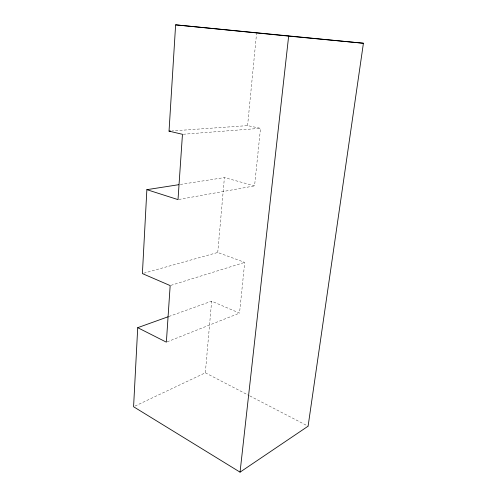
<?xml version="1.0" encoding="UTF-8"?>
<svg xmlns="http://www.w3.org/2000/svg" width="497" height="497" viewBox="0 0 497 497"><rect width="100%" height="100%" fill="white"/><g stroke="black" fill="none" stroke-linecap="round" stroke-linejoin="round"><path stroke-width="0.37" stroke-dasharray="2.48 1.86" d="M134.973 406.086L205.329 372.812L211.641 301.17L239.523 313.129L244.723 262.391L217.742 252.476L143.142 273.387M217.742 252.476L224.408 177.578L254.57 185.884L260.521 128.313L247.587 125.623L172.117 130.928M247.587 125.623L256.638 32.628M167.079 341.88L239.523 313.129M168.881 316.496L211.641 301.17M170.906 285.353L244.723 262.391M178.771 199.477L254.57 185.884M180.318 184.449L224.408 177.578M183.238 134.252L260.521 128.313M205.329 372.812L249.183 395.587M249.867 395.941L308.103 426.19"/><path stroke-width="0.75" d="M137.719 327.672L133.581 406.745L240.051 472.15L308.103 426.19L363.419 43.239L175.621 24.85L169.036 131.146L182.461 134.308L178.013 199.614L146.87 189.668L142.397 273.592L170.167 285.582L166.365 342.166L137.719 327.672L168.16 316.757M240.051 472.15L288.651 36.113L363.419 43.239M146.87 189.668L178.796 184.691M169.036 131.146L170.577 131.034M175.621 24.85L288.651 36.113"/></g></svg>
